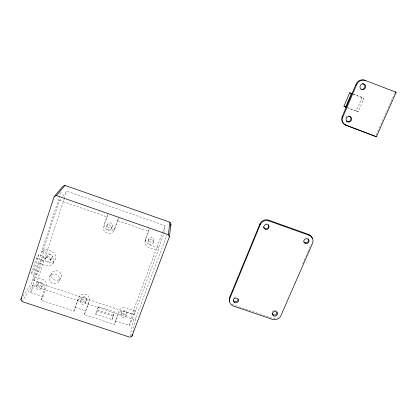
<?xml version="1.0" encoding="UTF-8"?>
<svg xmlns="http://www.w3.org/2000/svg" width="417" height="417" viewBox="0 0 417 417"><rect width="100%" height="100%" fill="white"/><g stroke="black" fill="none" stroke-linecap="round" stroke-linejoin="round"><path stroke-width="0.31" stroke-dasharray="2.08 1.56" d="M62.701 196.282L66.767 191.215L165.075 225.654L163.808 233.796L158.58 247.787L158.079 250.716L134.196 314.533L125.032 311.468A5.51 5.04 8.8 0 0 118.058 314.481L114.352 324.572L84.359 314.616L88.003 304.285A5.567 5.082 14.1 0 0 84.198 297.816A5.567 5.082 14.1 0 0 77.348 301.064L73.845 311.129L40.96 300.214L44.171 290.607A6.349 5.76 19.4 0 0 40.929 282.757L33.37 280.24L38.963 263.101L41.043 260.015L44.661 248.939L51.75 251.347A6.338 5.828 21.3 0 1 55.555 259.066A6.338 5.828 21.3 0 1 47.548 262.215L41.043 260.015M153.227 242.569A2.653 2.512 9 0 0 149.948 239.473A2.653 2.512 9 0 0 148.801 243.669A2.653 2.512 9 0 0 153.227 242.569L153.675 240.307A2.627 2.486 9.1 0 0 150.433 237.237A2.627 2.486 9.1 0 0 149.302 241.391A2.627 2.486 9.1 0 0 153.675 240.307M132.841 331.781L135.619 318.4L167.311 234.015M130 335.935L133.565 319.281L135.619 318.4M134.196 314.533L134.988 310.853L125.944 307.824A5.437 4.983 8.8 0 0 119.064 310.795L114.352 324.572M148.087 241.24L148.593 238.988M115.4 320.772L129.52 325.469L132.069 314.074L162.573 232.363M145.033 241.13L148.608 231.404L149.234 228.714L145.71 238.315L145.033 241.13A5.676 5.369 9 0 0 149.244 247.662L158.079 250.716M125.903 316.268A2.575 2.356 8.8 0 0 122.937 313.146A2.575 2.356 8.8 0 0 121.545 316.998A2.575 2.356 8.8 0 0 125.903 316.268L126.627 313.308A2.549 2.335 8.8 0 0 123.687 310.212A2.549 2.335 8.8 0 0 122.311 314.027A2.549 2.335 8.8 0 0 126.627 313.308M121.019 314.679L121.79 311.728M112.022 319.667L114.56 312.005L98.433 306.62L95.722 314.251L112.022 319.667L114.56 312.005M31.431 273.437L36.362 258.238L38.812 254.74L43.722 256.403L38.823 271.373L36.388 275.1L31.431 273.437L33.939 269.731L38.812 254.74M22.925 296.299L31.218 283.539L61.263 191.335M38.963 263.101L45.562 265.327A6.427 5.895 21.2 0 0 53.673 262.137A6.427 5.895 21.2 0 0 49.805 254.323L42.623 251.889L59.443 200.337L61.07 198.31M42.977 296.696L30.425 292.52L35.513 276.951L42.967 279.437A6.265 5.692 19.5 0 1 46.157 287.193L42.977 296.696L40.96 300.214M36.388 275.1L41.351 259.921L43.722 256.403M30.425 292.52L36.904 282.246L64.145 199.211M64.348 198.596L66.767 191.215M73.845 311.129L78.891 297.535A5.494 5.025 14.2 0 1 85.652 294.324A5.494 5.025 14.2 0 1 89.405 300.72L84.359 314.616M117.495 220.562L114.446 229.267A5.744 5.416 17.6 0 1 107.711 233.285A5.744 5.416 17.6 0 1 103.249 226.733L108.034 214.338L104.49 224.096A5.666 5.348 17.8 0 0 108.889 230.565A5.666 5.348 17.8 0 0 115.535 226.598L118.548 218.002L117.495 220.562L148.608 231.404M95.722 314.251L96.906 310.894L113.007 316.258M98.433 306.62L97.27 309.93L113.596 315.367M162.797 231.753L165.075 225.654M129.52 325.469L134.988 310.853M85.443 302.789A2.601 2.377 14.2 0 0 82.436 299.599A2.601 2.377 14.2 0 0 81.054 303.482A2.601 2.377 14.2 0 0 85.443 302.789L86.59 299.948A2.575 2.356 14.2 0 0 83.614 296.789A2.575 2.356 14.2 0 0 82.248 300.636A2.575 2.356 14.2 0 0 86.59 299.948M113.956 230.591L115.05 227.906M111.516 228.589A2.684 2.533 17.7 0 0 108.821 224.919A2.684 2.533 17.7 0 0 106.914 228.87A2.684 2.533 17.7 0 0 111.516 228.589L112.418 226.462A2.653 2.507 17.8 0 0 109.754 222.829A2.653 2.507 17.8 0 0 107.867 226.744A2.653 2.507 17.8 0 0 112.418 226.462M80.512 301.131L81.711 298.306M358.156 111.834L356.311 110.922L362.092 97.526L364.015 98.292L358.156 111.834L347.966 107.961M77.348 301.064L78.891 297.535M302.716 263.779L305.562 257.263M305.823 256.674L307.631 252.525M307.892 251.936L309.185 248.975M309.445 248.381L311.254 244.237M376.108 135.098L378.99 128.603M379.251 128.014L394.711 93.179M106.648 226.337L107.607 224.231M59.052 281.188A5.301 4.842 18.8 0 0 53.986 273.896A5.301 4.842 18.8 0 0 49.972 281.282A5.301 4.842 18.8 0 0 59.052 281.188L60.846 277.889A5.228 4.785 18.9 0 0 55.857 270.685A5.228 4.785 18.9 0 0 51.885 277.983A5.228 4.785 18.9 0 0 60.846 277.889M49.613 276.403L51.541 273.161M41.075 288.637L42.696 285.932M52.912 263.492L54.804 260.406M36.587 285.911L38.255 283.232M50.692 259.551L52.229 257.117M50.41 260.516L51.948 258.071M22.044 301.559L32.333 285.504L31.218 283.539M33.37 280.24L35.513 276.951M45.745 257.93L47.335 255.517M45.469 258.868L47.064 256.445M42.623 251.889L44.661 248.939M32.333 285.504L133.565 319.281M75.425 307.485L85.803 310.931M36.904 282.246L132.069 314.074M33.939 269.731L38.823 271.373M36.362 258.238L41.351 259.921M158.58 247.787L149.859 244.769A5.598 5.301 9.1 0 1 145.71 238.315M59.443 200.337L106.835 216.85M347.476 107.565L356.311 110.922M353.22 94.133L362.092 97.526M353.178 94.148L364.015 98.292M345.683 117.724A2.877 2.711 -44.2 0 1 346.657 116.598M231.888 304.248A6.453 5.968 -6.5 0 0 233.364 304.968L272.129 318.202A6.427 5.885 -11.1 0 0 277.769 317.65M272.285 311.676A2.528 2.314 -11.1 0 1 273.166 310.759M273.761 310.483A2.528 2.314 -11.1 0 1 275.684 310.571M276.226 310.9A2.528 2.314 -11.1 0 1 276.653 311.348M233.353 298.489A2.538 2.351 -6.5 0 1 233.692 297.952M234.166 297.514A2.538 2.351 -6.5 0 1 236.689 297.191M265.895 223.621A2.627 2.492 -16.3 0 1 266.578 223.637M304.963 238.05A2.622 2.45 -20.6 0 1 305.619 237.857M45.5 258.524L45.437 259.166A2.669 2.45 21.2 0 0 50.65 259.921L50.718 259.28A2.669 2.45 21.2 0 0 45.5 258.524M47.1 256.101L47.032 256.736A2.643 2.429 21.3 0 0 52.188 257.487L52.255 256.851A2.643 2.429 21.3 0 0 47.1 256.101M39.214 282.418L38.677 282.762A2.611 2.372 19.5 0 0 39.459 286.719A2.611 2.372 19.5 0 0 43.06 284.759L42.982 284.133A2.611 2.372 19.5 0 0 39.214 282.418M37.556 285.092L37.009 285.442A2.638 2.393 19.5 0 0 37.801 289.434A2.638 2.393 19.5 0 0 41.445 287.454L41.361 286.823A2.638 2.393 19.5 0 0 37.556 285.092"/><path stroke-width="0.63" d="M169.38 236.814L170.954 224.304L169.938 222.24L65.021 185.403L62.873 186.389L54.142 196.626L20.85 299.484L22.044 301.559L129.734 337.171L131.913 336.238L169.38 236.814L168.296 234.625L169.938 222.24M131.913 336.238L132.314 334.33M170.272 226.123L170.954 224.304M229.506 301.152A6.453 5.968 -6.5 0 1 229.668 297.311L259.921 223.913A6.677 6.328 -16.3 0 1 268.579 220.129L308.507 234.39A6.656 6.224 -20.6 0 1 312.338 238.425M308.507 234.39L308.987 235.245A6.688 6.245 -20.6 0 1 312.521 243.351L280.808 315.857A6.453 5.906 -11 0 1 272.442 319.37L233.52 306.088A6.479 5.989 -6.5 0 1 229.809 298.405L260.192 224.727L259.921 223.913M346.167 107.278L343.942 106.22L349.675 92.777L352.037 93.679M345.651 107.086L351.458 93.486L351.974 93.684M346.23 125.376L345.552 124.949A6.719 6.323 -44.2 0 1 342.19 116.588L356.024 84.208A6.865 6.427 -49.8 0 1 364.771 80.246L365.547 80.471A6.901 6.453 -49.8 0 0 356.759 84.448L342.857 116.974A6.745 6.354 -44.2 0 0 346.23 125.376L376.395 136.75L396.15 92.272L364.771 80.246M20.85 299.484L21.543 298.421M54.142 196.626L56.425 195.578L65.021 185.403M395.238 91.995L396.15 92.272M356.024 84.208L356.759 84.448M56.425 195.578L168.296 234.625M260.192 224.727A6.703 6.354 -16.2 0 1 268.892 220.932L308.987 235.245M345.552 124.949L376.395 136.75M343.942 106.22L346.298 107.117M349.675 92.777L351.458 93.486M342.19 116.588L342.857 116.974M268.579 220.129L268.892 220.932M229.668 297.311L229.809 298.405M348.768 116.088A2.877 2.711 -44.2 0 1 350.661 119.976A2.877 2.711 -44.2 0 1 346.292 121.029M362.279 83.661A2.945 2.752 -49.8 0 1 364.844 86.929A2.945 2.752 -49.8 0 1 361.132 89.29M276.935 311.89A2.528 2.314 -11.1 0 1 275.298 314.861A2.528 2.314 -11.1 0 1 272.129 313.454M238.211 299.052A2.538 2.351 -6.5 0 1 233.332 300.287M268.256 224.638A2.627 2.492 -16.3 0 1 267.281 228.308A2.627 2.492 -16.3 0 1 263.627 227.01M308.017 238.712A2.622 2.45 -20.6 0 1 307.522 242.188A2.622 2.45 -20.6 0 1 303.878 241.876M363.358 89.566A2.955 2.768 -49.8 0 0 364.995 84.766A2.955 2.768 -49.8 0 0 360.147 86.006A2.955 2.768 -49.8 0 0 363.358 89.566M348.998 122.035A2.893 2.721 -44.2 0 0 351.229 117.589A2.893 2.721 -44.2 0 0 346.365 118.11A2.893 2.721 -44.2 0 0 348.998 122.035M273.693 315.924A2.538 2.325 -11 0 0 277.383 313.631A2.538 2.325 -11 0 0 273.484 311.9A2.538 2.325 -11 0 0 273.693 315.924M305.4 243.497A2.632 2.46 -20.6 0 0 309.002 240.75A2.632 2.46 -20.6 0 0 304.832 239.264A2.632 2.46 -20.6 0 0 305.4 243.497M234.276 302.351A2.549 2.356 -6.5 0 0 238.378 300.766A2.549 2.356 -6.5 0 0 234.907 298.296A2.549 2.356 -6.5 0 0 234.276 302.351M265.259 229.23A2.638 2.502 -16.2 0 0 269.017 226.671A2.638 2.502 -16.2 0 0 264.915 224.899A2.638 2.502 -16.2 0 0 265.259 229.23"/></g></svg>
